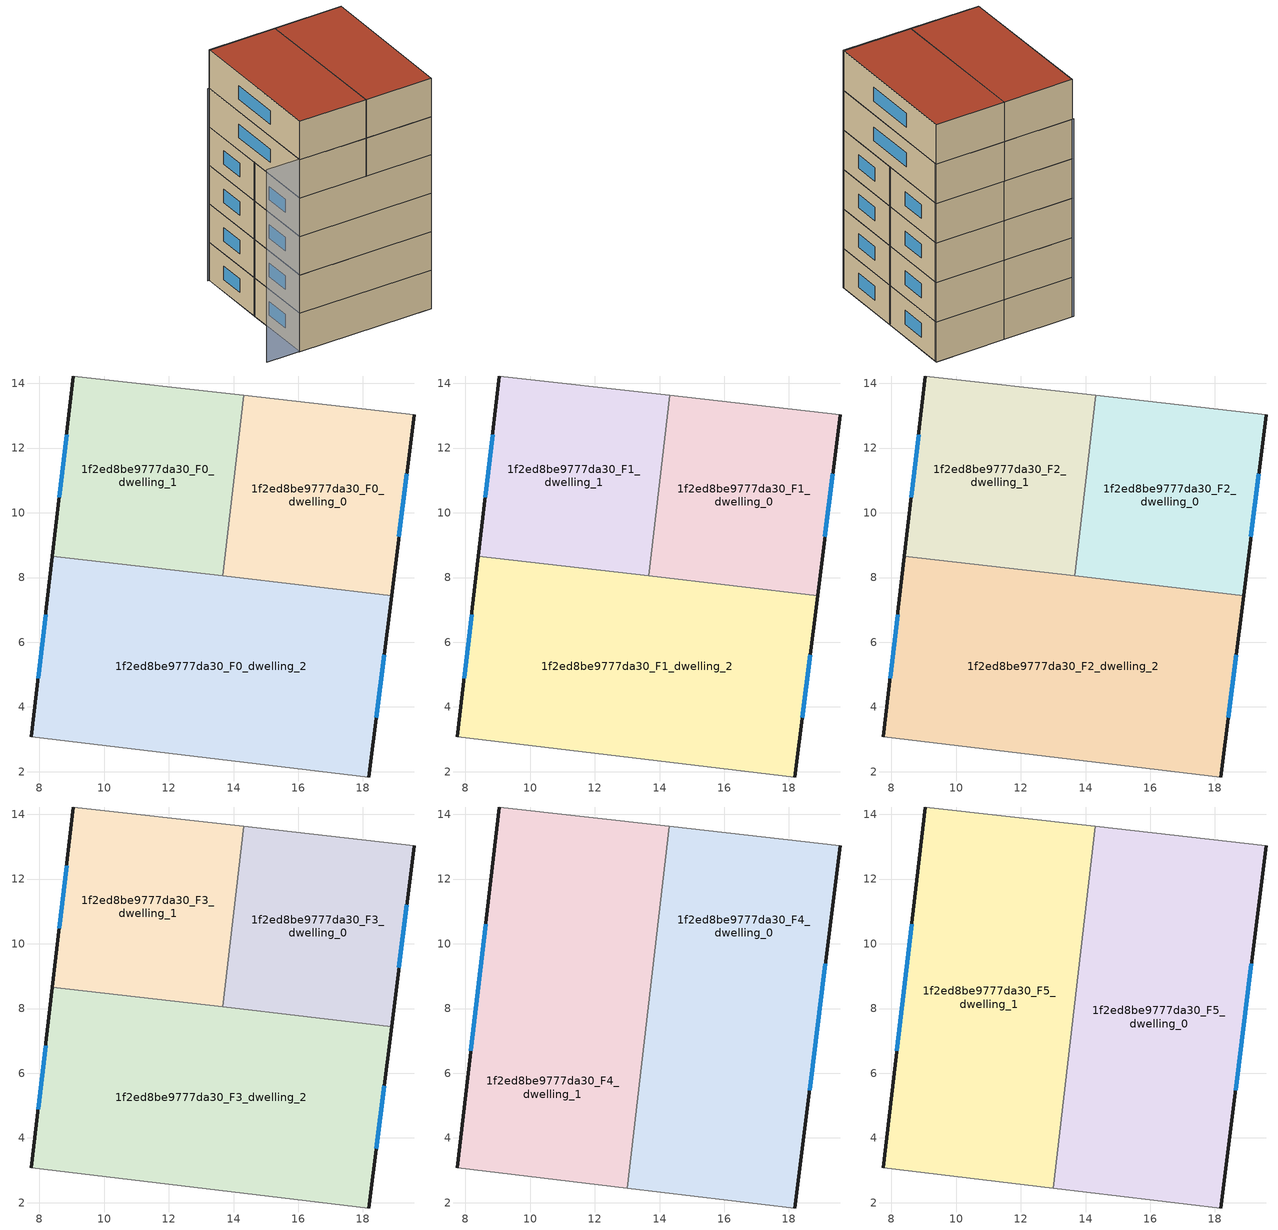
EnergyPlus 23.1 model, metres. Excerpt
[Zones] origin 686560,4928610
1f2ed8be9777da30_F0_dwelling_0
 floor ground (EU_floor_Construction): 18.88,7.44 19.58,13.03 14.31,13.63 13.66,8.05 z0
 wall outside (EU_wall_Construction): 19.58,13.03 18.88,7.44 z0:3
 wall adiabatic (EU_wall_Construction): 14.31,13.63 19.58,13.03 z0:3
 wall to 1f2ed8be9777da30_F0_dwelling_2 (EU_wall_Construction): 18.88,7.44 13.66,8.05 z0:3
 wall to 1f2ed8be9777da30_F0_dwelling_1 (EU_wall_Construction): 13.66,8.05 14.31,13.63 z0:3
 window (EU_Window_Construction): 19.35,11.21 19.11,9.26 z0.98:2.02
1f2ed8be9777da30_F0_dwelling_1
 floor ground (EU_floor_Construction): 13.66,8.05 14.31,13.63 9.05,14.23 8.4,8.67 z0
 wall outside (EU_wall_Construction): 8.4,8.67 9.05,14.23 z0:3
 wall adiabatic (EU_wall_Construction): 9.05,14.23 14.31,13.63 z0:3
 wall to 1f2ed8be9777da30_F0_dwelling_2 (EU_wall_Construction): 13.66,8.05 8.4,8.67 z0:3
 window (EU_Window_Construction): 8.61,10.47 8.84,12.42 z0.98:2.02
1f2ed8be9777da30_F0_dwelling_2
 floor ground (EU_floor_Construction): 18.18,1.84 18.88,7.44 8.4,8.67 7.75,3.08 z0
 wall outside (EU_wall_Construction): 18.88,7.44 18.18,1.84 / 7.75,3.08 8.4,8.67 z0:3
 wall adiabatic (EU_wall_Construction): 18.18,1.84 7.75,3.08 z0:3
 window (EU_Window_Construction): 18.66,5.62 18.41,3.66 / 7.96,4.89 8.19,6.85 z0.98:2.02
1f2ed8be9777da30_F1_dwelling_0
 floor to 1f2ed8be9777da30_F0_dwelling_0 (EU_floor_Construction): 18.88,7.44 19.58,13.03 14.31,13.63 13.66,8.05 z3
 wall outside (EU_wall_Construction): 19.58,13.03 18.88,7.44 z3:6
 wall adiabatic (EU_wall_Construction): 14.31,13.63 19.58,13.03 z3:6
 wall to 1f2ed8be9777da30_F1_dwelling_2 (EU_wall_Construction): 18.88,7.44 13.66,8.05 z3:6
 wall to 1f2ed8be9777da30_F1_dwelling_1 (EU_wall_Construction): 13.66,8.05 14.31,13.63 z3:6
 window (EU_Window_Construction): 19.35,11.21 19.11,9.26 z3.98:5.02
1f2ed8be9777da30_F1_dwelling_1
 floor to 1f2ed8be9777da30_F0_dwelling_1 (EU_floor_Construction): 13.66,8.05 14.31,13.63 9.05,14.23 8.4,8.67 z3
 wall outside (EU_wall_Construction): 8.4,8.67 9.05,14.23 z3:6
 wall adiabatic (EU_wall_Construction): 9.05,14.23 14.31,13.63 z3:6
 wall to 1f2ed8be9777da30_F1_dwelling_2 (EU_wall_Construction): 13.66,8.05 8.4,8.67 z3:6
 window (EU_Window_Construction): 8.61,10.47 8.84,12.42 z3.98:5.02
1f2ed8be9777da30_F1_dwelling_2
 floor to 1f2ed8be9777da30_F0_dwelling_2 (EU_floor_Construction): 18.18,1.84 18.88,7.44 8.4,8.67 7.75,3.08 z3
 wall outside (EU_wall_Construction): 18.88,7.44 18.18,1.84 / 7.75,3.08 8.4,8.67 z3:6
 wall adiabatic (EU_wall_Construction): 18.18,1.84 7.75,3.08 z3:6
 window (EU_Window_Construction): 18.66,5.62 18.41,3.66 / 7.96,4.89 8.19,6.85 z3.98:5.02
1f2ed8be9777da30_F2_dwelling_0
 floor to 1f2ed8be9777da30_F1_dwelling_0 (EU_floor_Construction): 18.88,7.44 19.58,13.03 14.31,13.63 13.66,8.05 z6
 wall outside (EU_wall_Construction): 19.58,13.03 18.88,7.44 z6:9
 wall adiabatic (EU_wall_Construction): 14.31,13.63 19.58,13.03 z6:9
 wall to 1f2ed8be9777da30_F2_dwelling_2 (EU_wall_Construction): 18.88,7.44 13.66,8.05 z6:9
 wall to 1f2ed8be9777da30_F2_dwelling_1 (EU_wall_Construction): 13.66,8.05 14.31,13.63 z6:9
 window (EU_Window_Construction): 19.35,11.21 19.11,9.26 z6.98:8.02
1f2ed8be9777da30_F2_dwelling_1
 floor to 1f2ed8be9777da30_F1_dwelling_1 (EU_floor_Construction): 13.66,8.05 14.31,13.63 9.05,14.23 8.4,8.67 z6
 wall outside (EU_wall_Construction): 8.4,8.67 9.05,14.23 z6:9
 wall adiabatic (EU_wall_Construction): 9.05,14.23 14.31,13.63 z6:9
 wall to 1f2ed8be9777da30_F2_dwelling_2 (EU_wall_Construction): 13.66,8.05 8.4,8.67 z6:9
 window (EU_Window_Construction): 8.61,10.47 8.84,12.42 z6.98:8.02
1f2ed8be9777da30_F2_dwelling_2
 floor to 1f2ed8be9777da30_F1_dwelling_2 (EU_floor_Construction): 18.18,1.84 18.88,7.44 8.4,8.67 7.75,3.08 z6
 wall outside (EU_wall_Construction): 18.88,7.44 18.18,1.84 / 7.75,3.08 8.4,8.67 z6:9
 wall adiabatic (EU_wall_Construction): 18.18,1.84 7.75,3.08 z6:9
 window (EU_Window_Construction): 18.66,5.62 18.41,3.66 / 7.96,4.89 8.19,6.85 z6.98:8.02
1f2ed8be9777da30_F3_dwelling_0
 floor to 1f2ed8be9777da30_F2_dwelling_0 (EU_floor_Construction): 18.88,7.44 19.58,13.03 14.31,13.63 13.66,8.05 z9
 wall outside (EU_wall_Construction): 19.58,13.03 18.88,7.44 z9:12
 wall adiabatic (EU_wall_Construction): 14.31,13.63 19.58,13.03 z9:12
 wall to 1f2ed8be9777da30_F3_dwelling_2 (EU_wall_Construction): 18.88,7.44 13.66,8.05 z9:12
 wall to 1f2ed8be9777da30_F3_dwelling_1 (EU_wall_Construction): 13.66,8.05 14.31,13.63 z9:12
 window (EU_Window_Construction): 19.35,11.21 19.11,9.26 z9.98:11.02
1f2ed8be9777da30_F3_dwelling_1
 floor to 1f2ed8be9777da30_F2_dwelling_1 (EU_floor_Construction): 13.66,8.05 14.31,13.63 9.05,14.23 8.4,8.67 z9
 wall outside (EU_wall_Construction): 8.4,8.67 9.05,14.23 z9:12
 wall adiabatic (EU_wall_Construction): 9.05,14.23 14.31,13.63 z9:12
 wall to 1f2ed8be9777da30_F3_dwelling_2 (EU_wall_Construction): 13.66,8.05 8.4,8.67 z9:12
 window (EU_Window_Construction): 8.61,10.47 8.84,12.42 z9.98:11.02
1f2ed8be9777da30_F3_dwelling_2
 floor to 1f2ed8be9777da30_F2_dwelling_2 (EU_floor_Construction): 18.18,1.84 18.88,7.44 8.4,8.67 7.75,3.08 z9
 wall outside (EU_wall_Construction): 18.88,7.44 18.18,1.84 / 7.75,3.08 8.4,8.67 z9:12
 wall adiabatic (EU_wall_Construction): 18.18,1.84 7.75,3.08 z9:12
 window (EU_Window_Construction): 18.66,5.62 18.41,3.66 / 7.96,4.89 8.19,6.85 z9.98:11.02
1f2ed8be9777da30_F4_dwelling_0
 floor to 1f2ed8be9777da30_F3_dwelling_0 (EU_floor_Construction): 18.88,7.44 19.58,13.03 14.31,13.63 13.66,8.05 z12
 floor to 1f2ed8be9777da30_F3_dwelling_1 (EU_floor_Construction): 13.66,8.05 14.31,13.63 14.3,13.63 13.65,8.05 z12
 floor to 1f2ed8be9777da30_F3_dwelling_2 (EU_floor_Construction): 18.18,1.84 18.88,7.44 13.65,8.05 13,2.45 z12
 wall outside (EU_wall_Construction): 19.58,13.03 18.18,1.84 z12:15
 wall adiabatic (EU_wall_Construction): 14.3,13.63 19.58,13.03 / 18.18,1.84 13,2.45 z12:15
 wall to 1f2ed8be9777da30_F4_dwelling_1 (EU_wall_Construction): 13,2.45 14.3,13.63 z12:15
 window (EU_Window_Construction): 19.13,9.39 18.64,5.48 z12.98:14.02
1f2ed8be9777da30_F4_dwelling_1
 floor to 1f2ed8be9777da30_F3_dwelling_1 (EU_floor_Construction): 13.65,8.05 14.3,13.63 9.05,14.23 8.4,8.67 z12
 floor to 1f2ed8be9777da30_F3_dwelling_2 (EU_floor_Construction): 13,2.45 13.65,8.05 8.4,8.67 7.75,3.08 z12
 wall outside (EU_wall_Construction): 7.75,3.08 9.05,14.23 z12:15
 wall adiabatic (EU_wall_Construction): 13,2.45 7.75,3.08 / 9.05,14.23 14.3,13.63 z12:15
 window (EU_Window_Construction): 8.17,6.7 8.63,10.6 z12.98:14.02
1f2ed8be9777da30_F5_dwelling_0
 floor to 1f2ed8be9777da30_F4_dwelling_0 (EU_floor_Construction): 18.18,1.84 19.58,13.03 14.3,13.63 13,2.45 z15
 wall outside (EU_wall_Construction): 19.58,13.03 18.18,1.84 z15:18
 wall adiabatic (EU_wall_Construction): 14.3,13.63 19.58,13.03 / 18.18,1.84 13,2.45 z15:18
 wall to 1f2ed8be9777da30_F5_dwelling_1 (EU_wall_Construction): 13,2.45 14.3,13.63 z15:18
 window (EU_Window_Construction): 19.13,9.39 18.64,5.48 z15.98:17.02
 roof outside (EU_roof_Construction): 19.58,13.03 18.18,1.84 13,2.45 14.3,13.63 z18
1f2ed8be9777da30_F5_dwelling_1
 floor to 1f2ed8be9777da30_F4_dwelling_1 (EU_floor_Construction): 13,2.45 14.3,13.63 9.05,14.23 7.75,3.08 z15
 wall outside (EU_wall_Construction): 7.75,3.08 9.05,14.23 z15:18
 wall adiabatic (EU_wall_Construction): 13,2.45 7.75,3.08 / 9.05,14.23 14.3,13.63 z15:18
 window (EU_Window_Construction): 8.17,6.7 8.63,10.6 z15.98:17.02
 roof outside (EU_roof_Construction): 14.3,13.63 13,2.45 7.75,3.08 9.05,14.23 z18
shading: 5.18,3.48 18.18,1.84 / 19.57,12.91 8.95,14.24 z0:15
[Building]
EU S2 Campaign: North Axis=0; Terrain=City; Solar Distribution=FullExterior
[Site:Location]
Bologna: Latitude=44.5; Longitude=11.25; Time Zone=1; Elevation=37
[SizingPeriod:WeatherFileDays]
AnnualSizingPeriod: Begin Month=1; Begin Day of Month=1; End Month=12; End Day of Month=31; Day of Week for Start Day=Monday; Use Weather File Daylight Saving Period=No; Use Weather File Rain and Snow Indicators=No
[MATERIAL]
EU_InternalMass_Material: Roughness=MediumRough; Thickness=0.1; Conductivity=1; Density=1800; Specific Heat=900; Thermal Absorptance=0.9; Solar Absorptance=0.7; Visible Absorptance=0.7
[MATERIAL:NOMASS] Roughness=MediumRough; Thermal Absorptance=0.9; Solar Absorptance=0.7; Visible Absorptance=0.7
Name | Thermal Resistance
EU_wall_NoMass | 0.905828
EU_roof_NoMass | 0.37593
EU_floor_NoMass | 0.67114
[WINDOWMATERIAL:SIMPLEGLAZINGSYSTEM]
EU_Window_SimpleGlazing: UFactor=4.52486; Solar Heat Gain Coefficient=0.85; Visible Transmittance=0.85
[CONSTRUCTION]
EU_wall_Construction: EU_wall_NoMass
EU_roof_Construction: EU_roof_NoMass
EU_floor_Construction: EU_floor_NoMass
EU_InternalMass_Construction: EU_InternalMass_Material
EU_Window_Construction: EU_Window_SimpleGlazing
[ZONE] Type=1; Multiplier=1; Ceiling Height=autocalculate; Floor Area=autocalculate; Part of Total Floor Area=Yes
Name | Volume
1f2ed8be9777da30_F0_dwelling_0; 1f2ed8be9777da30_F1_dwelling_0; 1f2ed8be9777da30_F2_dwelling_0; 1f2ed8be9777da30_F3_dwelling_0 | 89.0435
1f2ed8be9777da30_F4_dwelling_0 | 178.07
1f2ed8be9777da30_F5_dwelling_0 | 178.075
1f2ed8be9777da30_F0_dwelling_1 | 89.0347
1f2ed8be9777da30_F1_dwelling_1; 1f2ed8be9777da30_F2_dwelling_1; 1f2ed8be9777da30_F3_dwelling_1 | 89.0339
1f2ed8be9777da30_F4_dwelling_1 | 178.034
1f2ed8be9777da30_F5_dwelling_1 | 178.042
1f2ed8be9777da30_F0_dwelling_2 | 178.04
1f2ed8be9777da30_F1_dwelling_2; 1f2ed8be9777da30_F2_dwelling_2; 1f2ed8be9777da30_F3_dwelling_2 | 178.039
[INTERNALMASS] Construction=EU_InternalMass_Construction
Name | Zone or ZoneList | Surface Area
1f2ed8be9777da30_F0_dwelling_0_EU_InternalMass | 1f2ed8be9777da30_F0_dwelling_0 | 29.6811
1f2ed8be9777da30_F0_dwelling_1_EU_InternalMass | 1f2ed8be9777da30_F0_dwelling_1 | 29.6782
1f2ed8be9777da30_F0_dwelling_2_EU_InternalMass | 1f2ed8be9777da30_F0_dwelling_2 | 59.3466
1f2ed8be9777da30_F1_dwelling_0_EU_InternalMass | 1f2ed8be9777da30_F1_dwelling_0 | 29.6811
1f2ed8be9777da30_F1_dwelling_1_EU_InternalMass | 1f2ed8be9777da30_F1_dwelling_1 | 29.6782
1f2ed8be9777da30_F1_dwelling_2_EU_InternalMass | 1f2ed8be9777da30_F1_dwelling_2 | 59.3466
1f2ed8be9777da30_F2_dwelling_0_EU_InternalMass | 1f2ed8be9777da30_F2_dwelling_0 | 29.6811
1f2ed8be9777da30_F2_dwelling_1_EU_InternalMass | 1f2ed8be9777da30_F2_dwelling_1 | 29.6782
1f2ed8be9777da30_F2_dwelling_2_EU_InternalMass | 1f2ed8be9777da30_F2_dwelling_2 | 59.3466
1f2ed8be9777da30_F3_dwelling_0_EU_InternalMass | 1f2ed8be9777da30_F3_dwelling_0 | 29.6811
1f2ed8be9777da30_F3_dwelling_1_EU_InternalMass | 1f2ed8be9777da30_F3_dwelling_1 | 29.6782
1f2ed8be9777da30_F3_dwelling_2_EU_InternalMass | 1f2ed8be9777da30_F3_dwelling_2 | 59.3466
1f2ed8be9777da30_F4_dwelling_0_EU_InternalMass | 1f2ed8be9777da30_F4_dwelling_0 | 59.3585
1f2ed8be9777da30_F4_dwelling_1_EU_InternalMass | 1f2ed8be9777da30_F4_dwelling_1 | 59.3475
1f2ed8be9777da30_F5_dwelling_0_EU_InternalMass | 1f2ed8be9777da30_F5_dwelling_0 | 59.3585
1f2ed8be9777da30_F5_dwelling_1_EU_InternalMass | 1f2ed8be9777da30_F5_dwelling_1 | 59.3475
[OTHEREQUIPMENT] Fuel Type=Electricity; Design Level Calculation Method=Watts/Area; Power per Zone Floor Area=1; Fraction Latent=0; Fraction Radiant=0; Fraction Lost=0; Carbon Dioxide Generation Rate=0; EndUse Subcategory=EU_Step8_InternalGains
Name | Zone or ZoneList or Space or SpaceList | Schedule
EU_Step8_InternalGain_1f2ed8be9777da30_F0_dwelling_0_f000 | 1f2ed8be9777da30_F0_dwelling_0 | EU_Step8_GainSchedule_1f2ed8be9777da30_F0_dwelling_0_f000
EU_Step8_InternalGain_1f2ed8be9777da30_F0_dwelling_1_f000 | 1f2ed8be9777da30_F0_dwelling_1 | EU_Step8_GainSchedule_1f2ed8be9777da30_F0_dwelling_1_f000
EU_Step8_InternalGain_1f2ed8be9777da30_F0_dwelling_2_f000 | 1f2ed8be9777da30_F0_dwelling_2 | EU_Step8_GainSchedule_1f2ed8be9777da30_F0_dwelling_2_f000
EU_Step8_InternalGain_1f2ed8be9777da30_F1_dwelling_0_f000 | 1f2ed8be9777da30_F1_dwelling_0 | EU_Step8_GainSchedule_1f2ed8be9777da30_F1_dwelling_0_f000
EU_Step8_InternalGain_1f2ed8be9777da30_F1_dwelling_1_f000 | 1f2ed8be9777da30_F1_dwelling_1 | EU_Step8_GainSchedule_1f2ed8be9777da30_F1_dwelling_1_f000
EU_Step8_InternalGain_1f2ed8be9777da30_F1_dwelling_2_f000 | 1f2ed8be9777da30_F1_dwelling_2 | EU_Step8_GainSchedule_1f2ed8be9777da30_F1_dwelling_2_f000
EU_Step8_InternalGain_1f2ed8be9777da30_F2_dwelling_0_f000 | 1f2ed8be9777da30_F2_dwelling_0 | EU_Step8_GainSchedule_1f2ed8be9777da30_F2_dwelling_0_f000
EU_Step8_InternalGain_1f2ed8be9777da30_F2_dwelling_1_f000 | 1f2ed8be9777da30_F2_dwelling_1 | EU_Step8_GainSchedule_1f2ed8be9777da30_F2_dwelling_1_f000
EU_Step8_InternalGain_1f2ed8be9777da30_F2_dwelling_2_f000 | 1f2ed8be9777da30_F2_dwelling_2 | EU_Step8_GainSchedule_1f2ed8be9777da30_F2_dwelling_2_f000
EU_Step8_InternalGain_1f2ed8be9777da30_F3_dwelling_0_f000 | 1f2ed8be9777da30_F3_dwelling_0 | EU_Step8_GainSchedule_1f2ed8be9777da30_F3_dwelling_0_f000
EU_Step8_InternalGain_1f2ed8be9777da30_F3_dwelling_1_f000 | 1f2ed8be9777da30_F3_dwelling_1 | EU_Step8_GainSchedule_1f2ed8be9777da30_F3_dwelling_1_f000
EU_Step8_InternalGain_1f2ed8be9777da30_F3_dwelling_2_f000 | 1f2ed8be9777da30_F3_dwelling_2 | EU_Step8_GainSchedule_1f2ed8be9777da30_F3_dwelling_2_f000
EU_Step8_InternalGain_1f2ed8be9777da30_F4_dwelling_0_f000 | 1f2ed8be9777da30_F4_dwelling_0 | EU_Step8_GainSchedule_1f2ed8be9777da30_F4_dwelling_0_f000
EU_Step8_InternalGain_1f2ed8be9777da30_F4_dwelling_1_f000 | 1f2ed8be9777da30_F4_dwelling_1 | EU_Step8_GainSchedule_1f2ed8be9777da30_F4_dwelling_1_f000
EU_Step8_InternalGain_1f2ed8be9777da30_F5_dwelling_0_f000 | 1f2ed8be9777da30_F5_dwelling_0 | EU_Step8_GainSchedule_1f2ed8be9777da30_F5_dwelling_0_f000
EU_Step8_InternalGain_1f2ed8be9777da30_F5_dwelling_1_f000 | 1f2ed8be9777da30_F5_dwelling_1 | EU_Step8_GainSchedule_1f2ed8be9777da30_F5_dwelling_1_f000
[ZONEVENTILATION:DESIGNFLOWRATE] Schedule=EU_AlwaysOn; Design Flow Rate Calculation Method=AirChanges/Hour; Air Changes per Hour=0.73129; Ventilation Type=Natural; Fan Pressure Rise=0; Fan Total Efficiency=1; Constant Term Coefficient=1; Temperature Term Coefficient=0; Velocity Term Coefficient=0; Velocity Squared Term Coefficient=0; Minimum Indoor Temperature=-100; Maximum Indoor Temperature=100; Delta Temperature=-100; Minimum Outdoor Temperature=-100; Maximum Outdoor Temperature=100; Maximum Wind Speed=40
Name | Zone or ZoneList or Space or SpaceList
EU_ConstantAir_1f2ed8be9777da30_F0_dwelling_0 | 1f2ed8be9777da30_F0_dwelling_0
EU_ConstantAir_1f2ed8be9777da30_F0_dwelling_1 | 1f2ed8be9777da30_F0_dwelling_1
EU_ConstantAir_1f2ed8be9777da30_F0_dwelling_2 | 1f2ed8be9777da30_F0_dwelling_2
EU_ConstantAir_1f2ed8be9777da30_F1_dwelling_0 | 1f2ed8be9777da30_F1_dwelling_0
EU_ConstantAir_1f2ed8be9777da30_F1_dwelling_1 | 1f2ed8be9777da30_F1_dwelling_1
EU_ConstantAir_1f2ed8be9777da30_F1_dwelling_2 | 1f2ed8be9777da30_F1_dwelling_2
EU_ConstantAir_1f2ed8be9777da30_F2_dwelling_0 | 1f2ed8be9777da30_F2_dwelling_0
EU_ConstantAir_1f2ed8be9777da30_F2_dwelling_1 | 1f2ed8be9777da30_F2_dwelling_1
EU_ConstantAir_1f2ed8be9777da30_F2_dwelling_2 | 1f2ed8be9777da30_F2_dwelling_2
EU_ConstantAir_1f2ed8be9777da30_F3_dwelling_0 | 1f2ed8be9777da30_F3_dwelling_0
EU_ConstantAir_1f2ed8be9777da30_F3_dwelling_1 | 1f2ed8be9777da30_F3_dwelling_1
EU_ConstantAir_1f2ed8be9777da30_F3_dwelling_2 | 1f2ed8be9777da30_F3_dwelling_2
EU_ConstantAir_1f2ed8be9777da30_F4_dwelling_0 | 1f2ed8be9777da30_F4_dwelling_0
EU_ConstantAir_1f2ed8be9777da30_F4_dwelling_1 | 1f2ed8be9777da30_F4_dwelling_1
EU_ConstantAir_1f2ed8be9777da30_F5_dwelling_0 | 1f2ed8be9777da30_F5_dwelling_0
EU_ConstantAir_1f2ed8be9777da30_F5_dwelling_1 | 1f2ed8be9777da30_F5_dwelling_1
[HVACTEMPLATE:THERMOSTAT] Constant Heating Setpoint=20; Constant Cooling Setpoint=50
EU_HeatOnly_1f2ed8be9777da30_F0_dwelling_0; EU_HeatOnly_1f2ed8be9777da30_F0_dwelling_1; EU_HeatOnly_1f2ed8be9777da30_F0_dwelling_2; EU_HeatOnly_1f2ed8be9777da30_F1_dwelling_0; EU_HeatOnly_1f2ed8be9777da30_F1_dwelling_1; EU_HeatOnly_1f2ed8be9777da30_F1_dwelling_2; EU_HeatOnly_1f2ed8be9777da30_F2_dwelling_0; EU_HeatOnly_1f2ed8be9777da30_F2_dwelling_1; EU_HeatOnly_1f2ed8be9777da30_F2_dwelling_2; EU_HeatOnly_1f2ed8be9777da30_F3_dwelling_0; EU_HeatOnly_1f2ed8be9777da30_F3_dwelling_1; EU_HeatOnly_1f2ed8be9777da30_F3_dwelling_2; EU_HeatOnly_1f2ed8be9777da30_F4_dwelling_0; EU_HeatOnly_1f2ed8be9777da30_F4_dwelling_1; EU_HeatOnly_1f2ed8be9777da30_F5_dwelling_0; EU_HeatOnly_1f2ed8be9777da30_F5_dwelling_1
[HVACTEMPLATE:ZONE:IDEALLOADSAIRSYSTEM] System Availability Schedule=EU_AlwaysOn; Maximum Heating Supply Air Temperature=50; Minimum Cooling Supply Air Temperature=13; Maximum Heating Supply Air Humidity Ratio=0.0156; Minimum Cooling Supply Air Humidity Ratio=0.0077; Heating Limit=NoLimit; Cooling Limit=NoLimit; Heating Availability Schedule=EU_AlwaysOn; Cooling Availability Schedule=EU_CoolingOff; Dehumidification Control Type=ConstantSensibleHeatRatio; Cooling Sensible Heat Ratio=0.7; Dehumidification Setpoint=60; Humidification Control Type=None; Humidification Setpoint=30; Outdoor Air Method=None; Outdoor Air Flow Rate per Person=0.00944; Outdoor Air Flow Rate per Zone Floor Area=0; Outdoor Air Flow Rate per Zone=0; Demand Controlled Ventilation Type=None; Outdoor Air Economizer Type=NoEconomizer; Heat Recovery Type=None; Sensible Heat Recovery Effectiveness=0.7; Latent Heat Recovery Effectiveness=0.65
Name | Template Thermostat
1f2ed8be9777da30_F0_dwelling_0 | EU_HeatOnly_1f2ed8be9777da30_F0_dwelling_0
1f2ed8be9777da30_F0_dwelling_1 | EU_HeatOnly_1f2ed8be9777da30_F0_dwelling_1
1f2ed8be9777da30_F0_dwelling_2 | EU_HeatOnly_1f2ed8be9777da30_F0_dwelling_2
1f2ed8be9777da30_F1_dwelling_0 | EU_HeatOnly_1f2ed8be9777da30_F1_dwelling_0
1f2ed8be9777da30_F1_dwelling_1 | EU_HeatOnly_1f2ed8be9777da30_F1_dwelling_1
1f2ed8be9777da30_F1_dwelling_2 | EU_HeatOnly_1f2ed8be9777da30_F1_dwelling_2
1f2ed8be9777da30_F2_dwelling_0 | EU_HeatOnly_1f2ed8be9777da30_F2_dwelling_0
1f2ed8be9777da30_F2_dwelling_1 | EU_HeatOnly_1f2ed8be9777da30_F2_dwelling_1
1f2ed8be9777da30_F2_dwelling_2 | EU_HeatOnly_1f2ed8be9777da30_F2_dwelling_2
1f2ed8be9777da30_F3_dwelling_0 | EU_HeatOnly_1f2ed8be9777da30_F3_dwelling_0
1f2ed8be9777da30_F3_dwelling_1 | EU_HeatOnly_1f2ed8be9777da30_F3_dwelling_1
1f2ed8be9777da30_F3_dwelling_2 | EU_HeatOnly_1f2ed8be9777da30_F3_dwelling_2
1f2ed8be9777da30_F4_dwelling_0 | EU_HeatOnly_1f2ed8be9777da30_F4_dwelling_0
1f2ed8be9777da30_F4_dwelling_1 | EU_HeatOnly_1f2ed8be9777da30_F4_dwelling_1
1f2ed8be9777da30_F5_dwelling_0 | EU_HeatOnly_1f2ed8be9777da30_F5_dwelling_0
1f2ed8be9777da30_F5_dwelling_1 | EU_HeatOnly_1f2ed8be9777da30_F5_dwelling_1
[SIZING:ZONE] Zone Cooling Design Supply Air Temperature Input Method=SupplyAirTemperature; Zone Cooling Design Supply Air Temperature=13; Zone Heating Design Supply Air Temperature Input Method=SupplyAirTemperature; Zone Heating Design Supply Air Temperature=50; Zone Cooling Design Supply Air Humidity Ratio=0.008; Zone Heating Design Supply Air Humidity Ratio=0.008; Cooling Design Air Flow Method=DesignDay; Cooling Design Air Flow Rate=0; Cooling Minimum Air Flow per Zone Floor Area=0.000762; Cooling Minimum Air Flow=0; Cooling Minimum Air Flow Fraction=0.2; Heating Design Air Flow Method=DesignDay; Heating Design Air Flow Rate=0; Heating Maximum Air Flow per Zone Floor Area=0.002032; Heating Maximum Air Flow=0.141576; Heating Maximum Air Flow Fraction=0.3; Account for Dedicated Outdoor Air System=No; Dedicated Outdoor Air System Control Strategy=NeutralSupplyAir; Dedicated Outdoor Air Low Setpoint Temperature for Design=autosize; Dedicated Outdoor Air High Setpoint Temperature for Design=autosize; Zone Load Sizing Method=Sensible Load Only No Latent Load; Zone Latent Cooling Design Supply Air Humidity Ratio Input Method=HumidityRatioDifference; Zone Cooling Design Supply Air Humidity Ratio Difference=0.005; Zone Latent Heating Design Supply Air Humidity Ratio Input Method=HumidityRatioDifference; Zone Humidification Design Supply Air Humidity Ratio Difference=0.005
1f2ed8be9777da30_F0_dwelling_0; 1f2ed8be9777da30_F0_dwelling_1; 1f2ed8be9777da30_F0_dwelling_2; 1f2ed8be9777da30_F1_dwelling_0; 1f2ed8be9777da30_F1_dwelling_1; 1f2ed8be9777da30_F1_dwelling_2; 1f2ed8be9777da30_F2_dwelling_0; 1f2ed8be9777da30_F2_dwelling_1; 1f2ed8be9777da30_F2_dwelling_2; 1f2ed8be9777da30_F3_dwelling_0; 1f2ed8be9777da30_F3_dwelling_1; 1f2ed8be9777da30_F3_dwelling_2; 1f2ed8be9777da30_F4_dwelling_0; 1f2ed8be9777da30_F4_dwelling_1; 1f2ed8be9777da30_F5_dwelling_0; 1f2ed8be9777da30_F5_dwelling_1
[SCHEDULE:CONSTANT]
Name | Hourly Value
EU_AlwaysOn | 1
EU_CoolingOff | 0
[SCHEDULE:FILE] Column Number=1; Rows to Skip at Top=0; Number of Hours of Data=8760; Column Separator=Comma; Interpolate to Timestep=No; Minutes per Item=60; Adjust Schedule for Daylight Savings=Yes
Name | File
EU_Step8_GainSchedule_1f2ed8be9777da30_F0_dwelling_0_f000 | ../../schedules/1f2ed8be9777da30/1f2ed8be9777da30_F0_dwelling_0_f000_gain.csv
EU_Step8_GainSchedule_1f2ed8be9777da30_F0_dwelling_1_f000 | ../../schedules/1f2ed8be9777da30/1f2ed8be9777da30_F0_dwelling_1_f000_gain.csv
EU_Step8_GainSchedule_1f2ed8be9777da30_F0_dwelling_2_f000 | ../../schedules/1f2ed8be9777da30/1f2ed8be9777da30_F0_dwelling_2_f000_gain.csv
EU_Step8_GainSchedule_1f2ed8be9777da30_F1_dwelling_0_f000 | ../../schedules/1f2ed8be9777da30/1f2ed8be9777da30_F1_dwelling_0_f000_gain.csv
EU_Step8_GainSchedule_1f2ed8be9777da30_F1_dwelling_1_f000 | ../../schedules/1f2ed8be9777da30/1f2ed8be9777da30_F1_dwelling_1_f000_gain.csv
EU_Step8_GainSchedule_1f2ed8be9777da30_F1_dwelling_2_f000 | ../../schedules/1f2ed8be9777da30/1f2ed8be9777da30_F1_dwelling_2_f000_gain.csv
EU_Step8_GainSchedule_1f2ed8be9777da30_F2_dwelling_0_f000 | ../../schedules/1f2ed8be9777da30/1f2ed8be9777da30_F2_dwelling_0_f000_gain.csv
EU_Step8_GainSchedule_1f2ed8be9777da30_F2_dwelling_1_f000 | ../../schedules/1f2ed8be9777da30/1f2ed8be9777da30_F2_dwelling_1_f000_gain.csv
EU_Step8_GainSchedule_1f2ed8be9777da30_F2_dwelling_2_f000 | ../../schedules/1f2ed8be9777da30/1f2ed8be9777da30_F2_dwelling_2_f000_gain.csv
EU_Step8_GainSchedule_1f2ed8be9777da30_F3_dwelling_0_f000 | ../../schedules/1f2ed8be9777da30/1f2ed8be9777da30_F3_dwelling_0_f000_gain.csv
EU_Step8_GainSchedule_1f2ed8be9777da30_F3_dwelling_1_f000 | ../../schedules/1f2ed8be9777da30/1f2ed8be9777da30_F3_dwelling_1_f000_gain.csv
EU_Step8_GainSchedule_1f2ed8be9777da30_F3_dwelling_2_f000 | ../../schedules/1f2ed8be9777da30/1f2ed8be9777da30_F3_dwelling_2_f000_gain.csv
EU_Step8_GainSchedule_1f2ed8be9777da30_F4_dwelling_0_f000 | ../../schedules/1f2ed8be9777da30/1f2ed8be9777da30_F4_dwelling_0_f000_gain.csv
EU_Step8_GainSchedule_1f2ed8be9777da30_F4_dwelling_1_f000 | ../../schedules/1f2ed8be9777da30/1f2ed8be9777da30_F4_dwelling_1_f000_gain.csv
EU_Step8_GainSchedule_1f2ed8be9777da30_F5_dwelling_0_f000 | ../../schedules/1f2ed8be9777da30/1f2ed8be9777da30_F5_dwelling_0_f000_gain.csv
EU_Step8_GainSchedule_1f2ed8be9777da30_F5_dwelling_1_f000 | ../../schedules/1f2ed8be9777da30/1f2ed8be9777da30_F5_dwelling_1_f000_gain.csv
